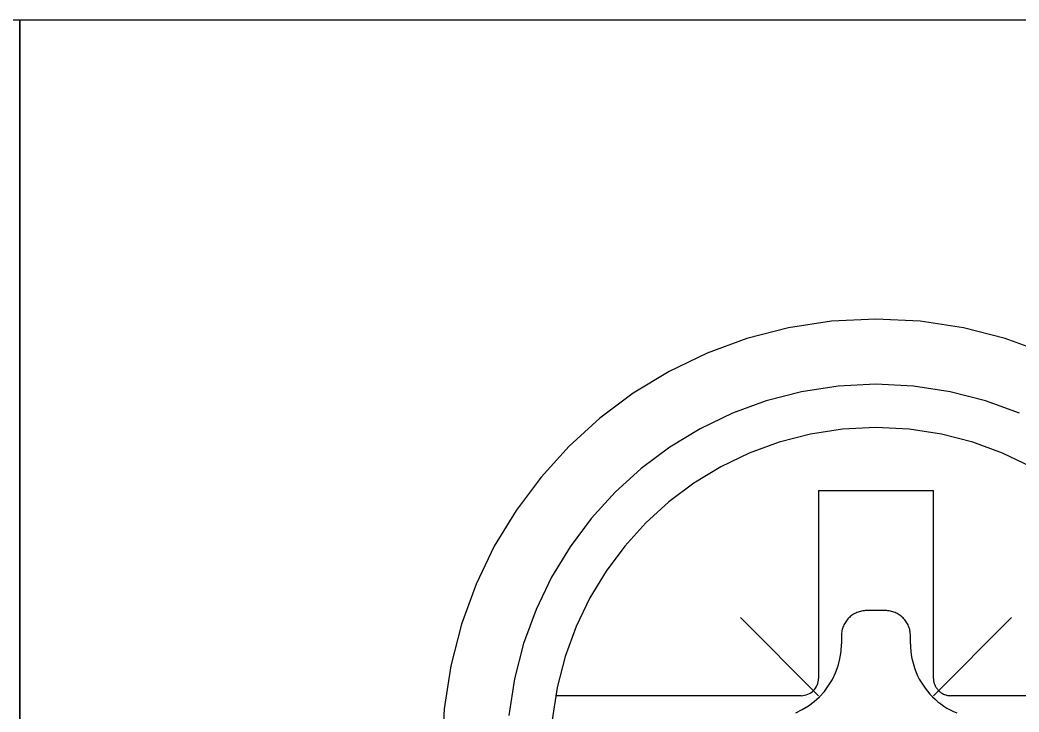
# Model space of a CAD drawing. Header units: millimetres. Extents: x -208796 to -83323, y 30910 to 103951.
# Drawn here: x -100260.13 to -100249.65, y 36570.28 to 36577.55 of the extents above; entities that cross this region are included whole.
import ezdxf

# ---------------------------------------------------------------- set-up
doc = ezdxf.new("R2010")
doc.units = ezdxf.units.MM
doc.header["$LTSCALE"] = 3

# ---------------------------------------------------------------- blocks, each defined once
blk = doc.blocks.new('*U99')
for p, q in [((-8.986, 0), (-8.986, 79.4816)), ((-8.986, 79.4816), (8.986, 79.4816)), ((8.986, 79.4816), (8.986, 0)), ((8.986, 0), (8.986, 79.4816)), ((8.986, 79.4816), (26.958, 79.4816)), ((-0.9184, 76.2504), (-1.3551, 76.1382)), ((-0.466, 76.3194), (-0.9184, 76.2504)), ((0, 76.3428), (-0.466, 76.3194)), ((0.4657, 76.3194), (0, 76.3428)), ((0, 76.3428), (0, 76.3428)), ((0.9182, 76.2504), (0.4657, 76.3194)), ((1.3547, 76.1382), (0.9182, 76.2504)), ((17.0536, 76.2504), (16.6169, 76.1382)), ((17.506, 76.3194), (17.0536, 76.2504)), ((17.972, 76.3428), (17.506, 76.3194)), ((18.4377, 76.3194), (17.972, 76.3428)), ((17.972, 76.3428), (17.972, 76.3428)), ((18.8902, 76.2504), (18.4377, 76.3194)), ((19.3267, 76.1382), (18.8902, 76.2504)), ((-1.3551, 76.1382), (-1.7736, 75.9849)), ((1.7734, 75.9849), (1.3547, 76.1382)), ((16.6169, 76.1382), (16.1984, 75.9849)), ((19.7454, 75.9849), (19.3267, 76.1382)), ((-1.7736, 75.9849), (-2.172, 75.7931)), ((16.1984, 75.9849), (15.8, 75.7931)), ((-2.172, 75.7931), (-2.5476, 75.5649)), ((15.8, 75.7931), (15.4244, 75.5649)), ((-0.3961, 75.6395), (-0.7806, 75.5808)), ((0, 75.6594), (-0.3961, 75.6395)), ((0.3958, 75.6395), (0, 75.6594)), ((0, 75.6594), (0, 75.6594)), ((0.7804, 75.5808), (0.3958, 75.6395)), ((17.5759, 75.6395), (17.1914, 75.5808)), ((17.972, 75.6594), (17.5759, 75.6395)), ((18.3678, 75.6395), (17.972, 75.6594)), ((17.972, 75.6594), (17.972, 75.6594)), ((18.7524, 75.5808), (18.3678, 75.6395)), ((-2.5476, 75.5649), (-2.8984, 75.3026)), ((-0.7806, 75.5808), (-1.1518, 75.4854)), ((1.1515, 75.4854), (0.7804, 75.5808)), ((15.4244, 75.5649), (15.0736, 75.3026)), ((17.1914, 75.5808), (16.8202, 75.4854)), ((19.1235, 75.4854), (18.7524, 75.5808)), ((-1.1518, 75.4854), (-1.5076, 75.3551)), ((1.5074, 75.3551), (1.1515, 75.4854)), ((16.8202, 75.4854), (16.4644, 75.3551)), ((19.4794, 75.3551), (19.1235, 75.4854)), ((-1.5076, 75.3551), (-1.8463, 75.1921)), ((16.4644, 75.3551), (16.1257, 75.1921)), ((-2.8984, 75.3026), (-3.2218, 75.0084)), ((0, 75.2037), (-0.3496, 75.1862)), ((0.3493, 75.1862), (0, 75.2037)), ((0, 75.2037), (0, 75.2037)), ((15.0736, 75.3026), (14.7502, 75.0084)), ((17.972, 75.2037), (17.6224, 75.1862)), ((18.3213, 75.1862), (17.972, 75.2037)), ((17.972, 75.2037), (17.972, 75.2037)), ((-1.8463, 75.1921), (-2.1655, 74.998)), ((-0.6889, 75.1343), (-1.0164, 75.0502)), ((-0.3496, 75.1862), (-0.6889, 75.1343)), ((0.6886, 75.1343), (0.3493, 75.1862)), ((1.016, 75.0502), (0.6886, 75.1343)), ((16.1257, 75.1921), (15.8065, 74.998)), ((17.2831, 75.1343), (16.9556, 75.0502)), ((17.6224, 75.1862), (17.2831, 75.1343)), ((18.6606, 75.1343), (18.3213, 75.1862)), ((18.988, 75.0502), (18.6606, 75.1343)), ((-3.2218, 75.0084), (-3.516, 74.685)), ((-2.1655, 74.998), (-2.4637, 74.7751)), ((-1.0164, 75.0502), (-1.3303, 74.9352)), ((1.33, 74.9352), (1.016, 75.0502)), ((14.7502, 75.0084), (14.456, 74.685)), ((15.8065, 74.998), (15.5083, 74.7751)), ((16.9556, 75.0502), (16.6417, 74.9352)), ((19.302, 74.9352), (18.988, 75.0502)), ((-1.3303, 74.9352), (-1.6291, 74.7914)), ((1.6286, 74.7914), (1.33, 74.9352)), ((16.6417, 74.9352), (16.3429, 74.7914)), ((19.6006, 74.7914), (19.302, 74.9352)), ((-1.6291, 74.7914), (-1.9108, 74.6202)), ((16.3429, 74.7914), (16.0612, 74.6202)), ((-3.516, 74.685), (-3.7783, 74.3342)), ((-2.4637, 74.7751), (-2.7386, 74.5251)), ((14.456, 74.685), (14.1937, 74.3342)), ((15.5083, 74.7751), (15.2334, 74.5251)), ((-1.9108, 74.6202), (-2.1739, 74.4236)), ((16.0612, 74.6202), (15.7981, 74.4236)), ((-2.7386, 74.5251), (-2.9886, 74.2502)), ((-0.6033, 74.5444), (-0.6033, 72.5724)), ((-0.6033, 74.5444), (0.6033, 74.5444)), ((0.6033, 72.5724), (0.6033, 74.5444)), ((15.2334, 74.5251), (14.9834, 74.2502)), ((17.3687, 74.5444), (17.3687, 72.5724)), ((17.3687, 74.5444), (18.5753, 74.5444)), ((18.5753, 72.5724), (18.5753, 74.5444)), ((-2.1739, 74.4236), (-2.4164, 74.2029)), ((15.7981, 74.4236), (15.5556, 74.2029)), ((-3.7783, 74.3342), (-4.0065, 73.9586)), ((14.1937, 74.3342), (13.9655, 73.9586)), ((-2.9886, 74.2502), (-3.2115, 73.952)), ((-2.4164, 74.2029), (-2.6371, 73.9604)), ((14.9834, 74.2502), (14.7605, 73.952)), ((15.5556, 74.2029), (15.3349, 73.9604)), ((-4.0065, 73.9586), (-4.1983, 73.5602)), ((-3.2115, 73.952), (-3.4056, 73.6328)), ((-2.6371, 73.9604), (-2.8337, 73.6973)), ((13.9655, 73.9586), (13.7737, 73.5602)), ((14.7605, 73.952), (14.5664, 73.6328)), ((15.3349, 73.9604), (15.1383, 73.6973)), ((-3.4056, 73.6328), (-3.5686, 73.2941)), ((-2.8337, 73.6973), (-3.0049, 73.4156)), ((14.5664, 73.6328), (14.4034, 73.2941)), ((15.1383, 73.6973), (14.9671, 73.4156)), ((-4.1983, 73.5602), (-4.3516, 73.1417)), ((13.7737, 73.5602), (13.6204, 73.1417)), ((-3.0049, 73.4156), (-3.1487, 73.1168)), ((14.9671, 73.4156), (14.8233, 73.1168)), ((-3.5686, 73.2941), (-3.6989, 72.9383)), ((-1.4223, 73.2092), (-0.6034, 72.3902)), ((-0.2758, 73.2153), (-0.2851, 73.2062)), ((-0.2659, 73.2237), (-0.2758, 73.2153)), ((-0.2558, 73.2318), (-0.2659, 73.2237)), ((-0.2452, 73.239), (-0.2558, 73.2318)), ((-0.2345, 73.246), (-0.2452, 73.239)), ((-0.2233, 73.2523), (-0.2345, 73.246)), ((-0.2118, 73.258), (-0.2233, 73.2523)), ((-0.2, 73.2631), (-0.2118, 73.258)), ((-0.1881, 73.2679), (-0.2, 73.2631)), ((-0.1759, 73.2718), (-0.1881, 73.2679)), ((-0.1636, 73.2753), (-0.1759, 73.2718)), ((-0.151, 73.278), (-0.1636, 73.2753)), ((-0.1384, 73.2803), (-0.151, 73.278)), ((-0.1255, 73.2818), (-0.1384, 73.2803)), ((-0.1126, 73.2827), (-0.1255, 73.2818)), ((-0.0995, 73.283), (-0.1126, 73.2827)), ((0.0996, 73.283), (-0.0995, 73.283)), ((-0.0995, 73.283), (-0.0995, 73.283)), ((0.1125, 73.2827), (0.0996, 73.283)), ((0.1255, 73.2818), (0.1125, 73.2827)), ((0.1382, 73.2803), (0.1255, 73.2818)), ((0.151, 73.278), (0.1382, 73.2803)), ((0.1634, 73.2753), (0.151, 73.278)), ((0.1758, 73.2718), (0.1634, 73.2753)), ((0.1879, 73.2679), (0.1758, 73.2718)), ((0.2, 73.2631), (0.1879, 73.2679)), ((0.2116, 73.258), (0.2, 73.2631)), ((0.2231, 73.2523), (0.2116, 73.258)), ((0.2342, 73.246), (0.2231, 73.2523)), ((0.2452, 73.239), (0.2342, 73.246)), ((0.2556, 73.2318), (0.2452, 73.239)), ((0.2659, 73.2237), (0.2556, 73.2318)), ((0.2757, 73.2153), (0.2659, 73.2237)), ((0.2852, 73.2062), (0.2757, 73.2153)), ((0.6035, 72.3902), (1.4223, 73.2092)), ((14.4034, 73.2941), (14.2731, 72.9383)), ((16.5497, 73.2092), (17.3686, 72.3902)), ((17.6962, 73.2153), (17.6869, 73.2062)), ((17.7061, 73.2237), (17.6962, 73.2153)), ((17.7162, 73.2318), (17.7061, 73.2237)), ((17.7268, 73.239), (17.7162, 73.2318)), ((17.7375, 73.246), (17.7268, 73.239)), ((17.7487, 73.2523), (17.7375, 73.246)), ((17.7602, 73.258), (17.7487, 73.2523)), ((17.772, 73.2631), (17.7602, 73.258)), ((17.7839, 73.2679), (17.772, 73.2631)), ((17.7961, 73.2718), (17.7839, 73.2679)), ((17.8084, 73.2753), (17.7961, 73.2718)), ((17.821, 73.278), (17.8084, 73.2753)), ((17.8336, 73.2803), (17.821, 73.278)), ((17.8465, 73.2818), (17.8336, 73.2803)), ((17.8594, 73.2827), (17.8465, 73.2818)), ((17.8725, 73.283), (17.8594, 73.2827)), ((18.0716, 73.283), (17.8725, 73.283)), ((17.8725, 73.283), (17.8725, 73.283)), ((18.0845, 73.2827), (18.0716, 73.283)), ((18.0975, 73.2818), (18.0845, 73.2827)), ((18.1102, 73.2803), (18.0975, 73.2818)), ((18.123, 73.278), (18.1102, 73.2803)), ((18.1354, 73.2753), (18.123, 73.278)), ((18.1478, 73.2718), (18.1354, 73.2753)), ((18.1599, 73.2679), (18.1478, 73.2718)), ((18.172, 73.2631), (18.1599, 73.2679)), ((18.1836, 73.258), (18.172, 73.2631)), ((18.1951, 73.2523), (18.1836, 73.258)), ((18.2062, 73.246), (18.1951, 73.2523)), ((18.2172, 73.239), (18.2062, 73.246)), ((18.2276, 73.2318), (18.2172, 73.239)), ((18.2379, 73.2237), (18.2276, 73.2318)), ((18.2477, 73.2153), (18.2379, 73.2237)), ((18.2572, 73.2062), (18.2477, 73.2153)), ((18.5755, 72.3902), (19.3943, 73.2092)), ((-4.3516, 73.1417), (-4.4638, 72.705)), ((-3.1487, 73.1168), (-3.2637, 72.8029)), ((-0.3469, 73.1092), (-0.3508, 73.097)), ((-0.3421, 73.1211), (-0.3469, 73.1092)), ((-0.337, 73.1329), (-0.3421, 73.1211)), ((-0.3313, 73.1444), (-0.337, 73.1329)), ((-0.325, 73.1556), (-0.3313, 73.1444)), ((-0.318, 73.1663), (-0.325, 73.1556)), ((-0.3107, 73.1769), (-0.318, 73.1663)), ((-0.3026, 73.187), (-0.3107, 73.1769)), ((-0.2942, 73.1969), (-0.3026, 73.187)), ((-0.2851, 73.2062), (-0.2942, 73.1969)), ((-0.2851, 73.2062), (-0.2851, 73.2062)), ((0.2941, 73.1969), (0.2852, 73.2062)), ((0.2852, 73.2062), (0.2852, 73.2062)), ((0.3025, 73.187), (0.2941, 73.1969)), ((0.3104, 73.1769), (0.3025, 73.187)), ((0.3179, 73.1663), (0.3104, 73.1769)), ((0.3247, 73.1556), (0.3179, 73.1663)), ((0.331, 73.1444), (0.3247, 73.1556)), ((0.3367, 73.1329), (0.331, 73.1444)), ((0.342, 73.1211), (0.3367, 73.1329)), ((0.3465, 73.1092), (0.342, 73.1211)), ((0.3506, 73.097), (0.3465, 73.1092)), ((13.6204, 73.1417), (13.5082, 72.705)), ((14.8233, 73.1168), (14.7083, 72.8029)), ((17.6251, 73.1092), (17.6212, 73.097)), ((17.6299, 73.1211), (17.6251, 73.1092)), ((17.635, 73.1329), (17.6299, 73.1211)), ((17.6407, 73.1444), (17.635, 73.1329)), ((17.647, 73.1556), (17.6407, 73.1444)), ((17.654, 73.1663), (17.647, 73.1556)), ((17.6613, 73.1769), (17.654, 73.1663)), ((17.6694, 73.187), (17.6613, 73.1769)), ((17.6778, 73.1969), (17.6694, 73.187)), ((17.6869, 73.2062), (17.6778, 73.1969)), ((17.6869, 73.2062), (17.6869, 73.2062)), ((18.2661, 73.1969), (18.2572, 73.2062)), ((18.2572, 73.2062), (18.2572, 73.2062)), ((18.2745, 73.187), (18.2661, 73.1969)), ((18.2824, 73.1769), (18.2745, 73.187)), ((18.2899, 73.1663), (18.2824, 73.1769)), ((18.2967, 73.1556), (18.2899, 73.1663)), ((18.303, 73.1444), (18.2967, 73.1556)), ((18.3087, 73.1329), (18.303, 73.1444)), ((18.314, 73.1211), (18.3087, 73.1329)), ((18.3185, 73.1092), (18.314, 73.1211)), ((18.3226, 73.097), (18.3185, 73.1092)), ((-0.3617, 73.0337), (-0.362, 73.0206)), ((-0.362, 73.0206), (-0.362, 72.936)), ((-0.3608, 73.0466), (-0.3617, 73.0337)), ((-0.3593, 73.0595), (-0.3608, 73.0466)), ((-0.357, 73.0721), (-0.3593, 73.0595)), ((-0.3543, 73.0847), (-0.357, 73.0721)), ((-0.3508, 73.097), (-0.3543, 73.0847)), ((0.3539, 73.0847), (0.3506, 73.097)), ((0.3569, 73.0721), (0.3539, 73.0847)), ((0.359, 73.0595), (0.3569, 73.0721)), ((0.3607, 73.0466), (0.359, 73.0595)), ((0.3616, 73.0337), (0.3607, 73.0466)), ((0.3621, 73.0206), (0.3616, 73.0337)), ((0.3621, 72.936), (0.3621, 73.0206)), ((0.3621, 73.0206), (0.3621, 73.0206)), ((17.6103, 73.0337), (17.61, 73.0206)), ((17.61, 73.0206), (17.61, 72.936)), ((17.6112, 73.0466), (17.6103, 73.0337)), ((17.6127, 73.0595), (17.6112, 73.0466)), ((17.615, 73.0721), (17.6127, 73.0595)), ((17.6177, 73.0847), (17.615, 73.0721)), ((17.6212, 73.097), (17.6177, 73.0847)), ((18.3259, 73.0847), (18.3226, 73.097)), ((18.3289, 73.0721), (18.3259, 73.0847)), ((18.331, 73.0595), (18.3289, 73.0721)), ((18.3327, 73.0466), (18.331, 73.0595)), ((18.3336, 73.0337), (18.3327, 73.0466)), ((18.3341, 73.0206), (18.3336, 73.0337)), ((18.3341, 72.936), (18.3341, 73.0206)), ((18.3341, 73.0206), (18.3341, 73.0206)), ((-3.6989, 72.9383), (-3.7943, 72.5671)), ((-0.3662, 72.8557), (-0.362, 72.936)), ((0.3621, 72.936), (0.3621, 72.936)), ((0.3621, 72.936), (0.363, 72.8971)), ((0.363, 72.8971), (0.3658, 72.8583)), ((14.2731, 72.9383), (14.1777, 72.5671)), ((17.6058, 72.8557), (17.61, 72.936)), ((18.3341, 72.936), (18.3341, 72.936)), ((18.3341, 72.936), (18.335, 72.8971)), ((18.335, 72.8971), (18.3378, 72.8583)), ((-3.2637, 72.8029), (-3.3478, 72.4754)), ((-0.3781, 72.7775), (-0.3662, 72.8557)), ((0.3658, 72.8583), (0.3706, 72.8199)), ((0.3706, 72.8199), (0.3772, 72.7818)), ((14.7083, 72.8029), (14.6242, 72.4754)), ((17.5939, 72.7775), (17.6058, 72.8557)), ((18.3378, 72.8583), (18.3426, 72.8199)), ((18.3426, 72.8199), (18.3492, 72.7818)), ((-4.4638, 72.705), (-4.5329, 72.2526)), ((-0.424, 72.6296), (-0.3976, 72.7021)), ((-0.3976, 72.7021), (-0.3781, 72.7775)), ((0.3772, 72.7818), (0.3856, 72.7443)), ((0.3856, 72.7443), (0.3959, 72.7072)), ((0.3959, 72.7072), (0.4079, 72.6708)), ((13.5082, 72.705), (13.4391, 72.2526)), ((17.548, 72.6296), (17.5744, 72.7021)), ((17.5744, 72.7021), (17.5939, 72.7775)), ((18.3492, 72.7818), (18.3576, 72.7443)), ((18.3576, 72.7443), (18.3679, 72.7072)), ((18.3679, 72.7072), (18.3799, 72.6708)), ((-0.4572, 72.5609), (-0.424, 72.6296)), ((0.4079, 72.6708), (0.4219, 72.6348)), ((0.4219, 72.6348), (0.4373, 72.5998)), ((0.4373, 72.5998), (0.4546, 72.5654)), ((17.5148, 72.5609), (17.548, 72.6296)), ((18.3799, 72.6708), (18.3939, 72.6348)), ((18.3939, 72.6348), (18.4093, 72.5998)), ((18.4093, 72.5998), (18.4266, 72.5654)), ((-3.7943, 72.5671), (-3.8529, 72.1826)), ((-3.3478, 72.4754), (-3.3997, 72.1361)), ((-0.6347, 72.4707), (-0.6256, 72.4858)), ((-0.6256, 72.4858), (-0.6178, 72.5016)), ((-0.6178, 72.5016), (-0.6117, 72.5185)), ((-0.6117, 72.5185), (-0.6071, 72.5359)), ((-0.6071, 72.5359), (-0.6044, 72.5539)), ((-0.6044, 72.5539), (-0.6033, 72.5724)), ((-0.5419, 72.4354), (-0.4966, 72.4959)), ((-0.4966, 72.4959), (-0.4572, 72.5609)), ((0.4546, 72.5654), (0.4735, 72.532)), ((0.4735, 72.532), (0.4942, 72.4993)), ((0.4942, 72.4993), (0.5163, 72.4678)), ((0.6033, 72.5724), (0.6033, 72.5724)), ((0.6033, 72.5724), (0.6034, 72.5635)), ((0.6034, 72.5635), (0.6041, 72.5545)), ((0.6041, 72.5545), (0.6051, 72.5457)), ((0.6051, 72.5457), (0.6068, 72.5368)), ((0.6068, 72.5368), (0.6086, 72.5282)), ((0.6086, 72.5282), (0.611, 72.5195)), ((0.611, 72.5195), (0.6138, 72.5111)), ((0.6138, 72.5111), (0.6171, 72.5027)), ((0.6171, 72.5027), (0.6205, 72.4948)), ((0.6205, 72.4948), (0.6246, 72.4868)), ((0.6246, 72.4868), (0.6289, 72.4791)), ((0.6289, 72.4791), (0.6338, 72.4714)), ((14.1777, 72.5671), (14.1191, 72.1826)), ((14.6242, 72.4754), (14.5723, 72.1361)), ((17.3373, 72.4707), (17.3464, 72.4858)), ((17.3464, 72.4858), (17.3542, 72.5016)), ((17.3542, 72.5016), (17.3603, 72.5185)), ((17.3603, 72.5185), (17.3649, 72.5359)), ((17.3649, 72.5359), (17.3676, 72.5539)), ((17.3676, 72.5539), (17.3687, 72.5724)), ((17.4301, 72.4354), (17.4754, 72.4959)), ((17.4754, 72.4959), (17.5148, 72.5609)), ((18.4266, 72.5654), (18.4455, 72.532)), ((18.4455, 72.532), (18.4662, 72.4993)), ((18.4662, 72.4993), (18.4883, 72.4678)), ((18.5753, 72.5724), (18.5753, 72.5724)), ((18.5753, 72.5724), (18.5754, 72.5635)), ((18.5754, 72.5635), (18.5761, 72.5545)), ((18.5761, 72.5545), (18.5771, 72.5457)), ((18.5771, 72.5457), (18.5788, 72.5368)), ((18.5788, 72.5368), (18.5806, 72.5282)), ((18.5806, 72.5282), (18.583, 72.5195)), ((18.583, 72.5195), (18.5858, 72.5111)), ((18.5858, 72.5111), (18.5891, 72.5027)), ((18.5891, 72.5027), (18.5925, 72.4948)), ((18.5925, 72.4948), (18.5966, 72.4868)), ((18.5966, 72.4868), (18.6009, 72.4791)), ((18.6009, 72.4791), (18.6058, 72.4714)), ((-0.7856, 72.3902), (-3.3635, 72.3902)), ((-0.7856, 72.3902), (-0.7671, 72.3913)), ((-0.7856, 72.3902), (-0.7856, 72.3902)), ((-0.7671, 72.3913), (-0.7491, 72.394)), ((-0.7491, 72.394), (-0.7317, 72.3985)), ((-0.7317, 72.3985), (-0.7148, 72.4046)), ((-0.7148, 72.4046), (-0.699, 72.4124)), ((-0.699, 72.4124), (-0.6839, 72.4215)), ((-0.6839, 72.4215), (-0.6699, 72.432)), ((-0.6699, 72.432), (-0.6568, 72.4436)), ((-0.6568, 72.4436), (-0.6452, 72.4567)), ((-0.6487, 72.3287), (-0.5926, 72.3794)), ((-0.6452, 72.4567), (-0.6347, 72.4707)), ((-0.5926, 72.3794), (-0.5419, 72.4354)), ((0.5163, 72.4678), (0.5402, 72.4372)), ((0.5402, 72.4372), (0.5656, 72.4078)), ((0.5656, 72.4078), (0.5927, 72.3793)), ((0.5927, 72.3793), (0.5927, 72.3793)), ((0.5927, 72.3793), (0.6209, 72.3525)), ((0.6338, 72.4714), (0.6389, 72.4642)), ((0.6389, 72.4642), (0.6445, 72.4571)), ((0.6445, 72.4571), (0.6503, 72.4503)), ((0.6503, 72.4503), (0.6567, 72.4436)), ((0.6567, 72.4436), (0.6567, 72.4436)), ((0.6567, 72.4436), (0.6631, 72.4375)), ((0.6631, 72.4375), (0.6699, 72.4316)), ((0.6699, 72.4316), (0.677, 72.4261)), ((0.677, 72.4261), (0.6844, 72.4209)), ((0.6844, 72.4209), (0.6918, 72.4162)), ((0.6918, 72.4162), (0.6996, 72.4118)), ((0.6996, 72.4118), (0.7076, 72.4078)), ((0.7076, 72.4078), (0.7158, 72.4041)), ((0.7158, 72.4041), (0.724, 72.401)), ((0.724, 72.401), (0.7324, 72.3982)), ((0.7324, 72.3982), (0.741, 72.3959)), ((0.741, 72.3959), (0.7498, 72.3938)), ((0.7498, 72.3938), (0.7585, 72.3923)), ((0.7585, 72.3923), (0.7675, 72.3911)), ((0.7675, 72.3911), (0.7765, 72.3905)), ((0.7765, 72.3905), (0.7856, 72.3902)), ((3.3635, 72.3902), (0.7856, 72.3902)), ((17.1864, 72.3902), (14.6085, 72.3902)), ((17.1864, 72.3902), (17.2049, 72.3913)), ((17.1864, 72.3902), (17.1864, 72.3902)), ((17.2049, 72.3913), (17.2229, 72.394)), ((17.2229, 72.394), (17.2403, 72.3985)), ((17.2403, 72.3985), (17.2572, 72.4046)), ((17.2572, 72.4046), (17.273, 72.4124)), ((17.273, 72.4124), (17.2881, 72.4215)), ((17.2881, 72.4215), (17.3021, 72.432)), ((17.3021, 72.432), (17.3152, 72.4436)), ((17.3152, 72.4436), (17.3268, 72.4567)), ((17.3233, 72.3287), (17.3794, 72.3794)), ((17.3268, 72.4567), (17.3373, 72.4707)), ((17.3794, 72.3794), (17.4301, 72.4354)), ((18.4883, 72.4678), (18.5122, 72.4372)), ((18.5122, 72.4372), (18.5376, 72.4078)), ((18.5376, 72.4078), (18.5647, 72.3793)), ((18.5647, 72.3793), (18.5647, 72.3793)), ((18.5647, 72.3793), (18.5929, 72.3525)), ((18.6058, 72.4714), (18.6109, 72.4642)), ((18.6109, 72.4642), (18.6165, 72.4571)), ((18.6165, 72.4571), (18.6223, 72.4503)), ((18.6223, 72.4503), (18.6287, 72.4436)), ((18.6287, 72.4436), (18.6287, 72.4436)), ((18.6287, 72.4436), (18.6351, 72.4375)), ((18.6351, 72.4375), (18.6419, 72.4316)), ((18.6419, 72.4316), (18.649, 72.4261)), ((18.649, 72.4261), (18.6564, 72.4209)), ((18.6564, 72.4209), (18.6638, 72.4162)), ((18.6638, 72.4162), (18.6716, 72.4118)), ((18.6716, 72.4118), (18.6796, 72.4078)), ((18.6796, 72.4078), (18.6878, 72.4041)), ((18.6878, 72.4041), (18.696, 72.401)), ((18.696, 72.401), (18.7044, 72.3982)), ((18.7044, 72.3982), (18.713, 72.3959)), ((18.713, 72.3959), (18.7218, 72.3938)), ((18.7218, 72.3938), (18.7305, 72.3923)), ((18.7305, 72.3923), (18.7395, 72.3911)), ((18.7395, 72.3911), (18.7485, 72.3905)), ((18.7485, 72.3905), (18.7576, 72.3902)), ((21.3355, 72.3902), (18.7576, 72.3902)), ((-0.7742, 72.2439), (-0.7092, 72.2833)), ((-0.7092, 72.2833), (-0.6487, 72.3287)), ((0.6209, 72.3525), (0.6503, 72.3271)), ((0.6503, 72.3271), (0.6808, 72.3034)), ((0.6808, 72.3034), (0.7125, 72.2811)), ((0.7125, 72.2811), (0.745, 72.2605)), ((17.1978, 72.2439), (17.2628, 72.2833)), ((17.2628, 72.2833), (17.3233, 72.3287)), ((18.5929, 72.3525), (18.6223, 72.3271)), ((18.6223, 72.3271), (18.6528, 72.3034)), ((18.6528, 72.3034), (18.6845, 72.2811)), ((18.6845, 72.2811), (18.717, 72.2605)), ((-4.5329, 72.2526), (-4.5563, 71.7866)), ((-0.8429, 72.2107), (-0.7742, 72.2439)), ((0.745, 72.2605), (0.7785, 72.2416)), ((0.7785, 72.2416), (0.8128, 72.2243)), ((0.8128, 72.2243), (0.848, 72.2087)), ((13.4391, 72.2526), (13.4157, 71.7866)), ((17.1291, 72.2107), (17.1978, 72.2439)), ((18.717, 72.2605), (18.7505, 72.2416)), ((18.7505, 72.2416), (18.7848, 72.2243)), ((18.7848, 72.2243), (18.82, 72.2087))]:
    blk.add_line(p, q)

msp = doc.modelspace()

# ---------------------------------------------------------------- block references
for p in [(-100269.12, 36498.064), (-100251.148, 36498.064)]:
    msp.add_blockref('*U99', p)

doc.saveas('drawing.dxf')
